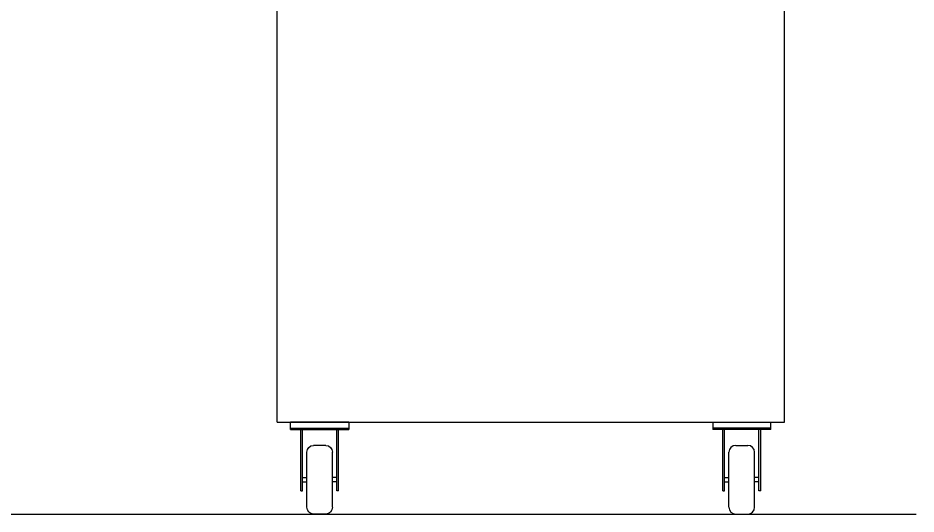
# Model space of a CAD drawing. Header units: millimetres. Extents: x 92843 to 114843, y 2721 to 9158.
# Drawn here: x 105040 to 106367, y 4547 to 5282 of the extents above; entities that cross this region are included whole.
import ezdxf

# ---------------------------------------------------------------- set-up
doc = ezdxf.new("R2010")
doc.units = ezdxf.units.MM
doc.header["$LTSCALE"] = 10

# ---------------------------------------------------------------- blocks, each defined once
blk = doc.blocks.new('TP6240전')
for p, q in [((-43, -11), (-43, -22)), ((-43, -11), (43, -11)), ((43, -22), (43, -11)), ((43, -20), (-43, -20)), ((43, -22), (-43, -22)), ((-28, -112.87008), (-28, -22)), ((-25.3336, -112.87008), (-25.3336, -22)), ((25.3336, -112.87008), (25.3336, -22)), ((28, -112.87008), (28, -22)), ((-9.001, -45.41016), (9.001, -45.41016)), ((-19, -137.001), (-19, -55.40916)), ((19, -137.001), (19, -55.40916)), ((-25.3336, -92.87208), (-19, -92.87208)), ((25.3336, -92.87208), (19, -92.87208)), ((-25.3336, -99.53808), (-19, -99.53808)), ((25.3336, -99.53808), (19, -99.53808)), ((-28, -112.87008), (-25.3336, -112.87008)), ((28, -112.87008), (25.3336, -112.87008)), ((-9.001, -147), (9.001, -147))]:
    blk.add_line(p, q)
for centre, start, end in [((-9.001, -55.40916), 90, 180), ((9.001, -55.40916), 0, 90), ((-9.001, -137.001), 180, 270), ((9.001, -137.001), 270, 0)]:
    blk.add_arc(centre, 9.999, start, end)

msp = doc.modelspace()

# ---------------------------------------------------------------- linework, layer by layer
at = {"ltscale": 2}
for p, q in [((105422.7, 4683.4), (105422.7, 6313.4)), ((106172.7, 4683.4), (106172.7, 6313.4))]:
    msp.add_line(p, q, dxfattribs=at)
at = {"linetype": 'Continuous'}
msp.add_line((105422.7, 4683.4), (106172.7, 4683.4), dxfattribs=at)
at = {"color": 8, "ltscale": 2}
msp.add_line((101206.3, 4547.4), (106367.3, 4547.4), dxfattribs=at)

# ---------------------------------------------------------------- block references
at = {"linetype": 'Continuous', "ltscale": 2, "xscale": -1}
msp.add_blockref('TP6240전', (105485.7, 4694.4), dxfattribs=at)
at = {"linetype": 'Continuous', "ltscale": 2}
msp.add_blockref('TP6240전', (106109.7, 4694.4), dxfattribs=at)

doc.saveas('drawing.dxf')
